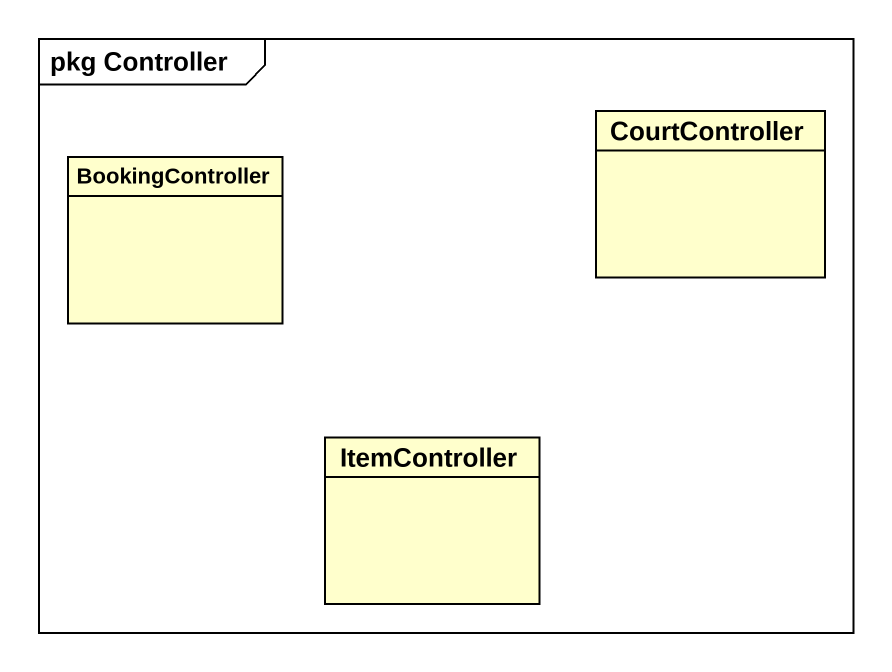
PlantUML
@startuml
mainframe pkg Controller
hide circle
hide empty members
class BookingController
class CourtController
class ItemController
@enduml
